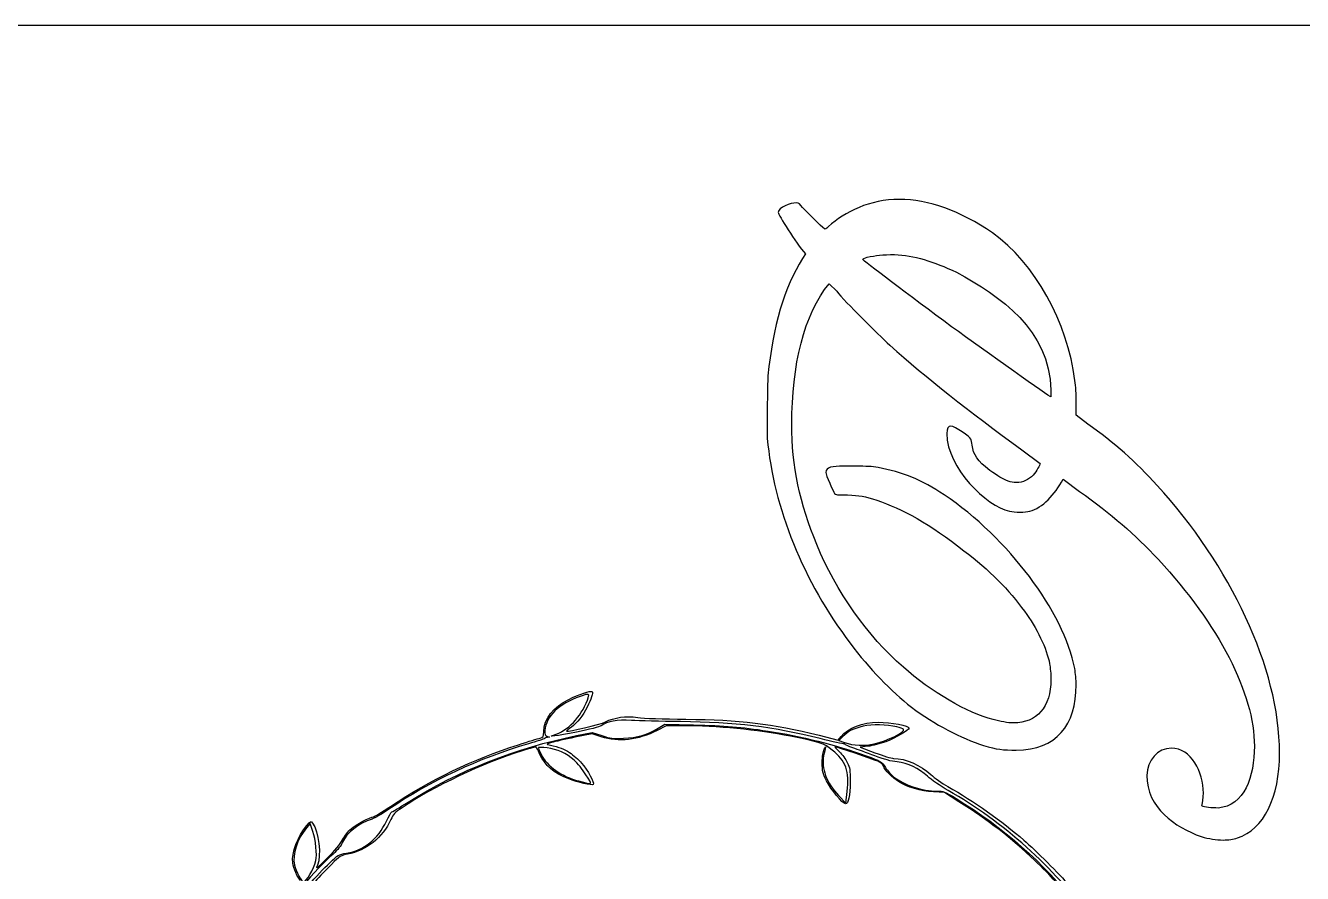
# Model space of a CAD drawing. Extents: x 5 to 509, y -8625 to -7917.
# Drawn here: x 347.4 to 436, y -8282.4 to -8223.6 of the extents above; entities that cross this region are included whole.
import ezdxf

# ---------------------------------------------------------------- set-up
doc = ezdxf.new("R2010")
doc.units = 0
doc.layers.add('Corps', color=7, linetype='CONTINUOUS')

msp = doc.modelspace()

# ---------------------------------------------------------------- linework, layer by layer
at = {"layer": 'Corps', "color": 7}
msp.add_line((501.417746, -8223.58442), (280.417696, -8223.58442), dxfattribs=at)
at = {"layer": 'Corps', "color": 6}
for p, q in [((401.521652, -8239.415003), (401.332843, -8239.745395)), ((405.816729, -8239.650997), (405.816729, -8239.650997)), ((403.173767, -8241.491747), (403.692962, -8242.01093)), ((418.560382, -8248.854743), (418.560382, -8249.32673)), ((420.306715, -8250.601095), (420.306715, -8249.704324)), ((398.87869, -8251.167481), (398.87869, -8252.205853)), ((411.622343, -8251.356278), (411.622158, -8251.356278)), ((421.109125, -8251.214683), (420.306715, -8250.601095)), ((416.53102, -8253.008231), (417.805391, -8253.952204)), ((404.967333, -8254.141002), (404.164986, -8254.141002)), ((419.409963, -8255.037773), (420.542696, -8255.887354)), ((386.725226, -8272.67982), (385.524646, -8272.93122)), ((385.651836, -8272.81242), (386.729966, -8272.59232)), ((387.362536, -8272.89042), (386.725226, -8272.67982)), ((386.729966, -8272.59232), (387.400896, -8272.81522)), ((391.854656, -8272.13012), (391.242666, -8272.44852)), ((391.310616, -8272.30822), (391.768336, -8272.02952)), ((391.768336, -8272.02952), (393.750656, -8272.07552)), ((392.984476, -8272.13062), (391.854656, -8272.13012)), ((407.869406, -8272.21542), (407.869406, -8272.21532)), ((402.478676, -8272.79402), (403.802636, -8273.12422)), ((403.802636, -8273.12422), (404.001656, -8272.86982)), ((404.120826, -8272.88202), (403.851476, -8273.16252)), ((403.851476, -8273.16252), (404.242226, -8273.29802)), ((405.863746, -8273.55272), (405.313536, -8273.60772)), ((405.313536, -8273.60772), (406.349206, -8273.99922)), ((385.484766, -8274.52042), (385.484766, -8274.52092)), ((403.820666, -8276.96892), (404.320296, -8277.49632)), ((404.320296, -8277.49632), (404.424176, -8276.68132)), ((411.163976, -8276.76662), (410.402736, -8276.72162)), ((412.174886, -8277.39982), (411.163976, -8276.76662)), ((367.161396, -8278.90292), (366.900206, -8279.21812)), ((367.354166, -8279.46082), (367.161396, -8278.90292)), ((367.354166, -8279.46082), (367.354166, -8279.46082)), ((417.435306, -8281.46582), (417.435486, -8281.46842))]:
    msp.add_line(p, q, dxfattribs=at)
for points in [[(400.908052, -8235.875097), (400.483262, -8235.875097), (399.633681, -8236.205489), (399.633681, -8236.535881)], [(401.332843, -8236.205489), (401.144033, -8235.969495), (401.096862, -8235.875097), (400.908052, -8235.875097)], [(402.843195, -8237.668651), (402.607214, -8237.527057), (401.616057, -8236.488685), (401.332843, -8236.205489)], [(408.035086, -8235.639104), (406.005538, -8235.639104), (404.259143, -8236.488685), (403.12641, -8237.527057)], [(414.501286, -8237.951841), (412.282929, -8236.441482), (410.064634, -8235.639104), (408.035086, -8235.639104)], [(399.633681, -8236.535881), (399.633681, -8236.677476), (400.860881, -8238.659821), (401.521652, -8239.415003)], [(403.12641, -8237.527057), (402.9376, -8237.715847), (402.9376, -8237.715847), (402.843195, -8237.668651)], [(420.21231, -8248.193966), (419.740349, -8244.182073), (417.427586, -8240.028585), (414.501286, -8237.951841)], [(401.332843, -8239.745395), (400.058471, -8241.680538), (399.256124, -8244.465262), (398.925738, -8247.863574)], [(405.486343, -8239.792591), (405.486343, -8239.792591), (405.627919, -8239.698193), (405.816729, -8239.650997)], [(411.669391, -8244.465262), (408.790262, -8242.341322), (405.486343, -8239.839794), (405.486343, -8239.792591)], [(405.816729, -8239.650997), (406.383095, -8239.509402), (406.902291, -8239.462199), (407.7047, -8239.462199)], [(407.7047, -8239.462199), (409.073415, -8239.509371), (410.395019, -8239.934186), (411.999777, -8240.689369)], [(411.999777, -8240.689369), (415.067653, -8242.341322), (418.465977, -8244.701255), (418.560382, -8248.854743)], [(400.577852, -8251.214683), (400.577852, -8247.20279), (401.427433, -8243.521289), (403.173767, -8241.491747)], [(403.692962, -8242.01093), (404.306562, -8242.766113), (406.524919, -8244.937255), (407.3745, -8245.739627)], [(418.560382, -8249.32673), (418.513334, -8249.373901), (414.029324, -8246.164418), (411.669391, -8244.465262)], [(407.3745, -8245.739627), (409.970415, -8248.052365), (412.80231, -8250.270703), (416.53102, -8253.008231)], [(398.925738, -8247.863574), (398.87869, -8248.571554), (398.87869, -8250.081912), (398.87869, -8251.167481)], [(420.306715, -8249.704324), (420.306715, -8249.185135), (420.306715, -8248.571554), (420.21231, -8248.193966)], [(402.324186, -8259.568855), (401.144219, -8256.736928), (400.577852, -8254.141002), (400.577852, -8251.214683)], [(411.622158, -8251.356278), (411.433348, -8251.356278), (411.339005, -8251.497872), (411.339005, -8251.875461)], [(412.99112, -8252.253055), (412.99112, -8252.111454), (411.858324, -8251.356278), (411.622343, -8251.356278)], [(425.923396, -8255.462563), (424.460215, -8253.857806), (422.949863, -8252.489048), (421.109125, -8251.214683)], [(398.87869, -8252.205853), (399.303481, -8256.972922), (401.380262, -8262.164782), (404.636948, -8266.412662)], [(411.339005, -8251.875461), (411.339005, -8254.282596), (414.076496, -8256.878523), (415.681253, -8257.256118)], [(413.085524, -8252.677839), (413.085524, -8252.489048), (413.038477, -8252.300251), (412.99112, -8252.253055)], [(414.312663, -8254.424191), (413.463082, -8253.763414), (413.179929, -8253.338623), (413.085524, -8252.677839)], [(417.805391, -8253.952204), (417.805391, -8254.046603), (417.56941, -8254.471394), (417.333367, -8254.754583)], [(404.164986, -8254.141002), (403.409748, -8254.141002), (402.937786, -8254.188173), (402.937786, -8254.565786)], [(402.937786, -8254.565786), (402.937786, -8254.707387), (403.456981, -8255.93455), (403.551386, -8256.028948)], [(406.572091, -8254.2354), (406.100129, -8254.141002), (405.816914, -8254.141002), (404.967333, -8254.141002)], [(411.150381, -8256.123347), (409.592796, -8255.084975), (408.224019, -8254.51859), (406.572091, -8254.2354)], [(415.587034, -8255.179374), (415.162244, -8254.990576), (414.926263, -8254.848982), (414.312663, -8254.424191)], [(417.333367, -8254.754583), (417.002982, -8255.084975), (416.625425, -8255.273772), (416.153401, -8255.273772)], [(416.153401, -8255.273772), (415.964653, -8255.273772), (415.775844, -8255.226601), (415.587034, -8255.179374)], [(417.097201, -8257.256118), (417.994015, -8257.020124), (418.796363, -8256.123347), (419.409963, -8255.037773)], [(420.542696, -8255.887354), (422.761053, -8257.444908), (424.365811, -8258.860869), (426.017801, -8260.607221)], [(434.419144, -8274.011657), (434.419144, -8268.111818), (430.973649, -8260.984815), (425.923396, -8255.462563)], [(403.551386, -8256.028948), (403.598433, -8256.123347), (403.740195, -8256.123347), (404.448138, -8256.123347)], [(404.448138, -8256.123347), (405.297719, -8256.170518), (405.628105, -8256.217746), (406.477686, -8256.500935)], [(406.477686, -8256.500935), (408.224019, -8257.06732), (410.159224, -8258.152889), (412.519158, -8259.993639)], [(420.212496, -8268.159014), (419.45732, -8264.241525), (415.587034, -8259.096862), (411.150381, -8256.123347)], [(415.681253, -8257.256118), (416.058872, -8257.35051), (416.766815, -8257.35051), (417.097201, -8257.256118)], [(408.318424, -8268.064621), (405.816914, -8265.893479), (403.645791, -8262.825565), (402.324186, -8259.568855)], [(412.519158, -8259.993639), (414.265491, -8261.315207), (415.681439, -8262.731167), (416.719829, -8264.194323)], [(426.017801, -8260.607221), (430.218473, -8265.138296), (432.672811, -8269.905372), (432.672811, -8273.539671)], [(416.719829, -8264.194323), (417.56941, -8265.327094), (418.277353, -8266.790256), (418.466163, -8267.828628)], [(404.636948, -8266.412662), (405.958491, -8268.206216), (407.468843, -8269.716575), (408.884853, -8270.849345)], [(414.548643, -8271.69892), (412.80231, -8271.27413), (410.206396, -8269.763771), (408.318424, -8268.064621)], [(418.466163, -8267.828628), (418.51321, -8268.111818), (418.560568, -8268.536608), (418.560568, -8268.914196)], [(420.306901, -8269.291784), (420.306901, -8268.914196), (420.259853, -8268.536608), (420.212496, -8268.159014)], [(418.560568, -8268.914196), (418.560568, -8270.849345), (417.56941, -8271.934913), (415.964653, -8271.934913)], [(385.102626, -8270.30572), (385.805736, -8269.95082), (386.634766, -8269.67422), (386.724906, -8269.76432)], [(386.395186, -8270.35022), (386.573966, -8269.87982), (386.554026, -8269.86972), (385.892696, -8270.09722)], [(386.724906, -8269.76432), (386.804406, -8269.84332), (386.662106, -8270.29682), (386.386036, -8270.84342)], [(416.153401, -8273.82286), (418.938125, -8273.82286), (420.306901, -8272.076508), (420.306901, -8269.291784)], [(383.369166, -8272.52302), (383.401366, -8271.65202), (384.031056, -8270.84652), (385.102626, -8270.30572)], [(385.892696, -8270.09722), (384.422216, -8270.60322), (383.520446, -8271.47922), (383.456566, -8272.46382)], [(384.041126, -8272.78312), (385.045716, -8272.47562), (385.938016, -8271.55352), (386.395186, -8270.35022)], [(386.386036, -8270.84342), (386.097376, -8271.41492), (385.673636, -8271.94852), (385.289266, -8272.22452)], [(408.884853, -8270.849345), (410.48961, -8272.029312), (412.330348, -8273.020482), (413.887872, -8273.492468)], [(389.455506, -8271.76242), (388.452896, -8271.70342), (387.803266, -8271.81642), (387.360336, -8272.12762)], [(387.647716, -8271.86252), (388.260826, -8271.54632), (389.073196, -8271.43572), (389.890096, -8271.55732)], [(392.860516, -8271.84242), (391.503256, -8271.82842), (389.970986, -8271.79242), (389.455506, -8271.76242)], [(389.890096, -8271.55732), (390.280646, -8271.61532), (391.657536, -8271.66512), (393.225276, -8271.67792)], [(393.225276, -8271.67792), (396.977386, -8271.70792), (399.200506, -8271.97642), (402.478676, -8272.79402)], [(415.964653, -8271.934913), (415.539863, -8271.934913), (415.067839, -8271.840515), (414.548643, -8271.69892)], [(383.111276, -8272.98672), (383.339456, -8272.93672), (383.354926, -8272.90972), (383.369166, -8272.52302)], [(383.456566, -8272.46382), (383.436766, -8272.76962), (383.456496, -8272.81372), (383.636586, -8272.86552)], [(385.652756, -8272.56502), (384.242626, -8272.84072), (383.544286, -8272.93522), (384.041126, -8272.78312)], [(385.289266, -8272.22452), (385.092846, -8272.36562), (384.941116, -8272.48932), (384.952196, -8272.49952)], [(384.952196, -8272.49952), (385.033696, -8272.57452), (387.310586, -8272.03642), (387.647716, -8271.86252)], [(387.360336, -8272.12762), (387.239876, -8272.21262), (386.540226, -8272.39152), (385.652756, -8272.56502)], [(391.242666, -8272.44852), (389.922176, -8273.13552), (388.570046, -8273.28952), (387.362536, -8272.89042)], [(388.908646, -8273.00112), (389.865506, -8272.95912), (390.581806, -8272.75212), (391.310616, -8272.30822)], [(402.544026, -8273.02422), (399.313036, -8272.20752), (396.632436, -8271.88032), (392.860516, -8271.84242)], [(400.486586, -8272.85902), (398.165596, -8272.39992), (395.400316, -8272.13142), (392.984476, -8272.13062)], [(393.750656, -8272.07552), (395.993776, -8272.12752), (397.016066, -8272.21122), (398.929046, -8272.50142)], [(398.929046, -8272.50142), (401.215626, -8272.84832), (403.643156, -8273.45862), (405.743276, -8274.21452)], [(404.001656, -8272.86982), (404.451826, -8272.29462), (405.517206, -8271.88742), (406.571936, -8271.88742)], [(405.541476, -8272.16132), (404.859536, -8272.32212), (404.467496, -8272.52102), (404.120826, -8272.88202)], [(407.869406, -8272.21532), (407.157816, -8272.04242), (406.144496, -8272.01872), (405.541476, -8272.16132)], [(406.303586, -8273.39302), (407.184376, -8273.19702), (408.516126, -8272.53072), (408.340876, -8272.37372)], [(406.571936, -8271.88742), (407.468946, -8271.88742), (408.719976, -8272.12542), (408.719976, -8272.29612)], [(408.719976, -8272.29612), (408.719976, -8272.43702), (407.806326, -8272.96742), (407.101726, -8273.23552)], [(408.340876, -8272.37372), (408.304376, -8272.34072), (408.091896, -8272.26952), (407.869406, -8272.21542)], [(382.301646, -8273.38442), (378.921156, -8274.35692), (375.442666, -8275.98662), (372.632616, -8277.91462)], [(372.728176, -8277.72792), (375.563656, -8275.85182), (378.450466, -8274.45972), (381.614416, -8273.44262)], [(373.958766, -8277.42432), (377.407056, -8275.26422), (381.445466, -8273.67142), (385.651836, -8272.81242)], [(381.614416, -8273.44262), (382.304226, -8273.22092), (382.977806, -8273.01572), (383.111276, -8272.98672)], [(382.853026, -8273.59792), (382.844026, -8273.58192), (382.406366, -8273.70342), (381.880996, -8273.86792)], [(383.430356, -8273.01052), (383.388256, -8273.04952), (382.880146, -8273.21802), (382.301646, -8273.38442)], [(383.086086, -8274.08362), (382.967166, -8273.83252), (382.862296, -8273.61392), (382.853026, -8273.59792)], [(383.673086, -8272.93152), (383.581786, -8272.93152), (383.472636, -8272.97152), (383.430356, -8273.01052)], [(383.919456, -8273.29292), (383.525056, -8273.40042), (383.520976, -8273.40462), (383.757636, -8273.45902)], [(383.636586, -8272.86552), (383.807006, -8272.91452), (383.812696, -8272.92552), (383.673086, -8272.93152)], [(383.757636, -8273.45902), (384.513116, -8273.63262), (384.744526, -8273.72022), (385.162196, -8273.99012)], [(385.524646, -8272.93122), (384.864306, -8273.06952), (384.141946, -8273.23222), (383.919456, -8273.29292)], [(387.400896, -8272.81522), (388.005576, -8273.01612), (388.154396, -8273.03452), (388.908646, -8273.00112)], [(403.391106, -8273.81332), (402.802766, -8273.35092), (402.544556, -8273.26612), (400.486586, -8272.85902)], [(404.197006, -8273.37922), (404.157406, -8273.40422), (403.413486, -8273.24402), (402.544026, -8273.02422)], [(402.836556, -8273.74852), (402.913556, -8273.59272), (402.954726, -8273.53812), (402.928056, -8273.62712)], [(403.572906, -8273.58672), (403.546906, -8273.58672), (403.684766, -8273.74142), (403.879156, -8273.93052)], [(406.539136, -8274.58762), (406.226336, -8274.45612), (403.649856, -8273.58672), (403.572906, -8273.58672)], [(404.269106, -8273.40522), (404.269106, -8273.36622), (404.236906, -8273.35422), (404.197006, -8273.37922)], [(404.242226, -8273.29802), (404.858366, -8273.51162), (405.614716, -8273.54652), (406.303586, -8273.39302)], [(404.815296, -8273.66412), (404.514876, -8273.56062), (404.269106, -8273.44412), (404.269106, -8273.40522)], [(407.101726, -8273.23552), (406.723486, -8273.37942), (406.166406, -8273.52212), (405.863746, -8273.55272)], [(413.887872, -8273.492468), (414.784686, -8273.775664), (415.256648, -8273.82286), (416.153401, -8273.82286)], [(432.672811, -8273.539671), (432.672811, -8275.663611), (431.964806, -8277.693159), (430.17124, -8277.834753)], [(381.880996, -8273.86792), (379.133716, -8274.72862), (375.740226, -8276.33292), (373.539456, -8277.81142)], [(382.998366, -8273.63462), (382.981066, -8273.64962), (383.064866, -8273.86062), (383.184016, -8274.10412)], [(383.609056, -8273.67262), (383.290246, -8273.63762), (383.015456, -8273.62062), (382.998366, -8273.63462)], [(385.099606, -8275.82082), (384.041086, -8275.39072), (383.473066, -8274.90062), (383.086086, -8274.08362)], [(383.184016, -8274.10412), (383.588996, -8274.93192), (384.628006, -8275.67142), (385.790766, -8275.95942)], [(385.484766, -8274.52092), (384.943356, -8274.03412), (384.317246, -8273.75092), (383.609056, -8273.67262)], [(385.162196, -8273.99012), (385.415696, -8274.15392), (385.790896, -8274.47982), (385.995926, -8274.71422)], [(402.788776, -8274.21372), (402.607146, -8275.06462), (402.993306, -8276.09562), (403.820666, -8276.96892)], [(402.694856, -8274.68542), (402.694856, -8274.23132), (402.739456, -8273.94522), (402.836556, -8273.74852)], [(402.928056, -8273.62712), (402.901456, -8273.71612), (402.838656, -8273.98012), (402.788776, -8274.21372)], [(404.424176, -8276.68132), (404.597876, -8275.31792), (404.318436, -8274.54202), (403.391106, -8273.81332)], [(403.879156, -8273.93052), (404.073466, -8274.11972), (404.322576, -8274.45652), (404.432646, -8274.67902)], [(406.332396, -8274.21732), (405.798346, -8274.01652), (405.115656, -8273.76762), (404.815296, -8273.66412)], [(405.743276, -8274.21452), (406.786676, -8274.59002), (406.793556, -8274.59422), (407.075096, -8275.01832)], [(407.881496, -8274.63942), (407.505186, -8274.60242), (406.964316, -8274.45502), (406.332396, -8274.21732)], [(406.349206, -8273.99922), (406.918856, -8274.21452), (407.501446, -8274.39172), (407.643886, -8274.39292)], [(407.643886, -8274.39292), (408.474086, -8274.40292), (409.530676, -8274.86022), (410.236576, -8275.52202)], [(426.914554, -8273.681265), (425.970568, -8273.681265), (425.215392, -8274.53084), (425.215392, -8275.569212)], [(429.132911, -8276.796381), (429.132911, -8275.333219), (428.28333, -8273.681265), (426.914554, -8273.681265)], [(431.492844, -8279.911497), (433.333583, -8279.29791), (434.419144, -8277.126773), (434.419144, -8274.011657)], [(386.297706, -8275.52942), (386.071376, -8275.17302), (385.705586, -8274.71892), (385.484766, -8274.52042)], [(385.995926, -8274.71422), (386.425236, -8275.20492), (386.909766, -8276.09022), (386.805956, -8276.19402)], [(402.990266, -8275.94012), (402.721466, -8275.39622), (402.693366, -8275.27692), (402.694856, -8274.68542)], [(404.432646, -8274.67902), (404.610366, -8275.03842), (404.632716, -8275.18732), (404.632846, -8276.01402)], [(406.919786, -8274.91202), (406.868986, -8274.80022), (406.697556, -8274.65422), (406.539136, -8274.58762)], [(407.974836, -8276.00282), (407.554496, -8275.73412), (407.062726, -8275.22572), (406.919786, -8274.91202)], [(407.075096, -8275.01832), (407.230726, -8275.25272), (407.496976, -8275.55462), (407.666786, -8275.68912)], [(409.996726, -8275.63302), (409.396306, -8275.06972), (408.639216, -8274.71402), (407.881496, -8274.63942)], [(386.805956, -8276.19402), (386.709356, -8276.29102), (385.727196, -8276.07582), (385.099606, -8275.82082)], [(385.790766, -8275.95942), (386.821356, -8276.21472), (386.763786, -8276.26352), (386.297706, -8275.52942)], [(404.309826, -8277.55142), (404.111786, -8277.55142), (403.291616, -8276.54992), (402.990266, -8275.94012)], [(404.632846, -8276.01402), (404.632906, -8276.97452), (404.511696, -8277.55142), (404.309826, -8277.55142)], [(407.666786, -8275.68912), (408.365876, -8276.24282), (409.651576, -8276.66062), (410.656166, -8276.66062)], [(410.402736, -8276.72162), (409.532046, -8276.66962), (408.574566, -8276.38622), (407.974836, -8276.00282)], [(411.429816, -8276.61652), (410.893666, -8276.31282), (410.251956, -8275.87242), (409.996726, -8275.63302)], [(410.236576, -8275.52202), (410.469956, -8275.74072), (410.997886, -8276.11092), (411.409796, -8276.34462)], [(425.215392, -8275.569212), (425.215392, -8277.834753), (427.150535, -8279.156315), (428.991273, -8279.817099)], [(410.656166, -8276.66062), (411.091046, -8276.66062), (411.189846, -8276.69962), (411.985876, -8277.18212)], [(411.409796, -8276.34462), (413.203736, -8277.36222), (415.154916, -8278.73862), (416.686686, -8280.06702)], [(421.154626, -8285.30472), (418.882286, -8282.03982), (415.205086, -8278.75452), (411.429816, -8276.61652)], [(429.038506, -8277.693159), (429.038506, -8277.693159), (429.132911, -8277.032375), (429.132911, -8276.796381)], [(372.632616, -8277.91462), (372.165366, -8278.23522), (371.637436, -8278.54442), (371.459396, -8278.60182)], [(371.552666, -8278.44132), (371.605866, -8278.44132), (372.135126, -8278.12022), (372.728176, -8277.72792)], [(373.539456, -8277.81142), (373.045516, -8278.14332), (372.919416, -8278.27572), (372.762166, -8278.62782)], [(372.803756, -8278.12162), (372.830956, -8278.12162), (373.350866, -8277.80512), (373.958766, -8277.42432)], [(411.985876, -8277.18212), (415.229626, -8279.14902), (418.079226, -8281.66202), (420.307606, -8284.52082)], [(417.435486, -8281.46842), (415.849736, -8279.94892), (414.167846, -8278.64812), (412.174886, -8277.39982)], [(430.17124, -8277.834753), (429.746449, -8277.834753), (429.180082, -8277.787582), (429.038506, -8277.693159)], [(366.930116, -8279.04812), (367.204786, -8278.73182), (367.214006, -8278.72812), (367.336636, -8278.88632)], [(367.336636, -8278.88632), (367.762416, -8279.43532), (367.956426, -8281.13482), (367.669126, -8281.79912)], [(371.459396, -8278.60182), (370.516716, -8278.90562), (369.691836, -8279.55192), (369.409606, -8280.20802)], [(369.680906, -8280.96612), (370.900176, -8280.76402), (371.856796, -8279.99982), (372.455596, -8278.74962)], [(372.762166, -8278.62782), (372.201816, -8279.88252), (371.052736, -8280.80192), (369.751316, -8281.03682)], [(369.997866, -8279.27522), (370.316366, -8278.99802), (371.354446, -8278.44132), (371.552666, -8278.44132)], [(372.455596, -8278.74962), (372.619706, -8278.40692), (372.776386, -8278.12432), (372.803756, -8278.12162)], [(365.953436, -8281.62722), (365.849686, -8280.97872), (366.310696, -8279.76142), (366.930116, -8279.04812)], [(366.900206, -8279.21812), (366.258326, -8279.99282), (365.921566, -8281.04362), (366.076266, -8281.78872)], [(367.563586, -8281.47512), (367.658686, -8281.12172), (367.543186, -8280.00702), (367.354166, -8279.46082)], [(369.415526, -8280.03312), (369.554686, -8279.77392), (369.816726, -8279.43282), (369.997866, -8279.27522)], [(368.345816, -8281.31362), (368.860426, -8280.80382), (369.256116, -8280.33012), (369.415526, -8280.03312)], [(369.409606, -8280.20802), (369.299296, -8280.46452), (369.078666, -8280.73702), (368.750016, -8281.02292)], [(416.686686, -8280.06702), (417.515586, -8280.78592), (419.156006, -8282.42712), (419.815656, -8283.19752)], [(428.991273, -8279.817099), (429.510468, -8279.958693), (430.029663, -8280.053092), (430.501625, -8280.053092)], [(430.501625, -8280.053092), (430.879244, -8280.053092), (431.20963, -8280.005921), (431.492844, -8279.911497)], [(368.750016, -8281.02292), (367.543486, -8282.07232), (365.704666, -8284.26392), (364.474436, -8286.11892)], [(366.709736, -8282.97202), (366.894646, -8282.97202), (367.398176, -8282.08922), (367.563586, -8281.47512)], [(367.669126, -8281.79912), (367.540556, -8282.09632), (367.595826, -8282.05672), (368.345816, -8281.31362)], [(368.520626, -8281.63062), (369.098996, -8281.08162), (369.146106, -8281.05472), (369.680906, -8280.96612)], [(369.751316, -8281.03682), (369.308756, -8281.11682), (369.228766, -8281.16772), (368.641286, -8281.74422)], [(418.832306, -8282.88782), (418.561976, -8282.58302), (417.933326, -8281.94302), (417.435306, -8281.46582)], [(365.541026, -8285.04362), (366.364106, -8283.93682), (367.685526, -8282.42312), (368.520626, -8281.63062)], [(366.496906, -8282.86492), (366.280046, -8282.63402), (366.019556, -8282.04082), (365.953436, -8281.62722)], [(366.076266, -8281.78872), (366.163966, -8282.21112), (366.571316, -8282.97202), (366.709736, -8282.97202)], [(368.641286, -8281.74422), (368.293136, -8282.08592), (367.792516, -8282.60712), (367.528806, -8282.90232)]]:
    msp.add_open_spline(points, degree=3, dxfattribs=at)

doc.saveas('drawing.dxf')
